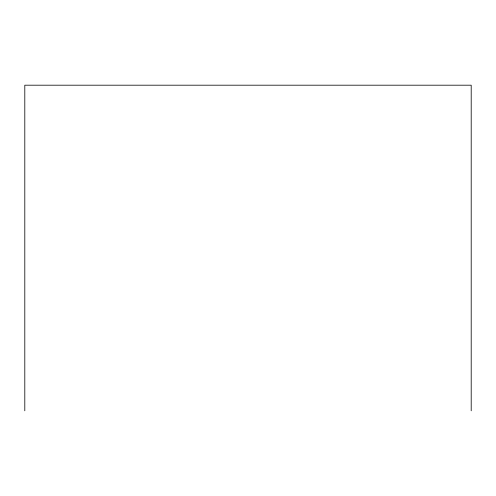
<?xml version="1.0" encoding="UTF-8"?>
<svg xmlns="http://www.w3.org/2000/svg" width="496" height="496" viewBox="0 0 496 496"><rect width="100%" height="100%" fill="white"/><g stroke="black" fill="none" stroke-linecap="round" stroke-linejoin="round"><path stroke-width="0.74" d="M471.2 410.806L471.2 85.194L24.8 85.194L24.8 410.806"/></g></svg>
